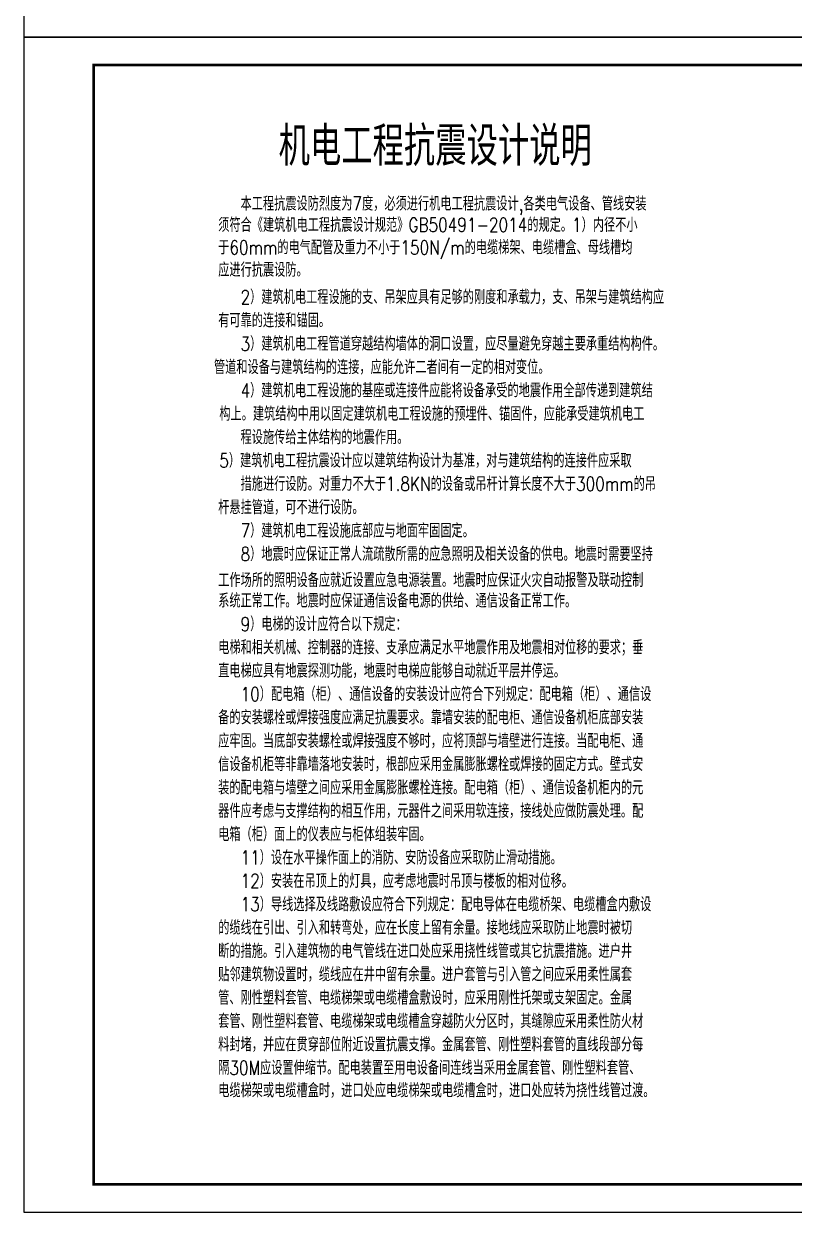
# Model space of a CAD drawing. Extents: x 1060579 to 1383165, y 581819 to 1037910.
# Drawn here: x 1236105 to 1263653, y 830452 to 872927 of the extents above; entities that cross this region are included whole.
import ezdxf

# ---------------------------------------------------------------- set-up
doc = ezdxf.new("R2010")
doc.units = 0
doc.header["$LTSCALE"] = 1000
doc.header["$MEASUREMENT"] = 0
doc.layers.add('E_SM', color=7, linetype='Continuous')
doc.layers.add('PUB_TITLE', color=4, linetype='Continuous')
doc.styles.add('E_SM', font='SIMPLEX', dxfattribs={"width": 0.8, "height": 3.5, "bigfont": 'HZTXT'})

msp = doc.modelspace()

# ---------------------------------------------------------------- linework, layer by layer
at = {"layer": 'PUB_TITLE'}
for points in [[(1236105, 872452), (1295505, 872452), (1295505, 914452), (1236105, 914452)], [(1236105, 830452), (1295505, 830452), (1295505, 872452), (1236105, 872452)]]:
    msp.add_lwpolyline(points, close=True, dxfattribs=at)
at = {"layer": 'PUB_TITLE', "const_width": 100}
msp.add_lwpolyline([(1238605, 831452), (1294505, 831452), (1294505, 871452), (1238605, 871452)], close=True, dxfattribs=at)

# ---------------------------------------------------------------- texts
at = {"layer": 'E_SM', "style": 'E_SM', "width": 0.8}
for s, height, p in [('机电工程抗震设计说明', 1400, (1245217, 867851)), ('本工程抗震设防烈度为7度，必须进行机电工程抗震设计,各类电气设备、管线安装', 500, (1243857, 866248)), ('须符合《建筑机电工程抗震设计规范》GB50491-2014的规定。1）内径不小', 500, (1243057, 865487)), ('于60mm的电气配管及重力不小于150N/m的电缆梯架、电缆槽盒、母线槽均', 500, (1243057, 864683)), ('应进行抗震设防。', 500, (1243057, 863883)), ('2）建筑机电工程设施的支、吊架应具有足够的刚度和承载力，支、吊架与建筑结构应', 500, (1243857, 862909)), ('有可靠的连接和锚固。', 500, (1243057, 862075)), ('3）建筑机电工程管道穿越结构墙体的洞口设置，应尽量避免穿越主要承重结构构件。', 500, (1243857, 861240)), ('管道和设备与建筑结构的连接，应能允许二者间有一定的相对变位。', 500, (1242905, 860405)), ('4）建筑机电工程设施的基座或连接件应能将设备承受的地震作用全部传递到建筑结', 500, (1243857, 859571)), ('构上。建筑结构中用以固定建筑机电工程设施的预埋件、锚固件，应能承受建筑机电工', 500, (1243097, 858736)), ('程设施传给主体结构的地震作用。', 500, (1243857, 857901)), ('5）建筑机电工程抗震设计应以建筑结构设计为基准，对与建筑结构的连接件应采取', 500, (1243097, 857066)), ('措施进行设防。对重力不大于1.8KN的设备或吊杆计算长度不大于300mm的吊', 500, (1243857, 856232)), ('杆悬挂管道，可不进行设防。', 500, (1243057, 855397)), ('7）建筑机电工程设施底部应与地面牢固固定。', 500, (1243857, 854562)), ('8）地震时应保证正常人流疏散所需的应急照明及相关设备的供电。地震时需要坚持', 500, (1243857, 853727)), ('工作场所的照明设备应就近设置应急电源装置。地震时应保证火灾自动报警及联动控制', 500, (1243057, 852792)), ('系统正常工作。地震时应保证通信设备电源的供给、通信设备正常工作。', 500, (1243057, 852058)), ('9）电梯的设计应符合以下规定：', 500, (1243857, 851223)), ('电梯和相关机械、控制器的连接、支承应满足水平地震作用及地震相对位移的要求；垂', 500, (1243057, 850389)), ('直电梯应具有地震探测功能，地震时电梯应能够自动就近平层并停运。', 500, (1243057, 849554)), ('10）配电箱（柜）、通信设备的安装设计应符合下列规定：配电箱（柜）、通信设', 500, (1243857, 848719)), ('备的安装螺栓或焊接强度应满足抗震要求。靠墙安装的配电柜、通信设备机柜底部安装', 500, (1243057, 847884)), ('应牢固。当底部安装螺栓或焊接强度不够时，应将顶部与墙壁进行连接。当配电柜、通', 500, (1243057, 847048)), ('信设备机柜等非靠墙落地安装时，根部应采用金属膨胀螺栓或焊接的固定方式。壁式安', 500, (1243057, 846215)), ('装的配电箱与墙壁之间应采用金属膨胀螺栓连接。配电箱（柜）、通信设备机柜内的元', 500, (1243057, 845380)), ('器件应考虑与支撑结构的相互作用，元器件之间采用软连接，接线处应做防震处理。配', 500, (1243057, 844546)), ('电箱（柜）面上的仪表应与柜体组装牢固。', 500, (1243057, 843711)), ('11）设在水平操作面上的消防、安防设备应采取防止滑动措施。', 500, (1243857, 842876)), ('12）安装在吊顶上的灯具，应考虑地震时吊顶与楼板的相对位移。', 500, (1243857, 842041)), ('13）导线选择及线路敷设应符合下列规定：配电导体在电缆桥架、电缆槽盒内敷设', 500, (1243857, 841207)), ('的缆线在引出、引入和转弯处，应在长度上留有余量。接地线应采取防止地震时被切', 500, (1243057, 840372)), ('断的措施。引入建筑物的电气管线在进口处应采用挠性线管或其它抗震措施。进户井', 500, (1243057, 839537)), ('贴邻建筑物设置时，缆线应在井中留有余量。进户套管与引入管之间应采用柔性属套', 500, (1243057, 838702)), ('管、刚性塑料套管、电缆梯架或电缆槽盒敷设时，应采用刚性托架或支架固定。金属', 500, (1243057, 837868)), ('套管、刚性塑料套管、电缆梯架或电缆槽盒穿越防火分区时，其缝隙应采用柔性防火材', 500, (1243057, 837033)), ('料封堵，并应在贯穿部位附近设置抗震支撑。金属套管、刚性塑料套管的直线段部分每', 500, (1243057, 836198)), ('隔30M应设置伸缩节。配电装置至用电设备间连线当采用金属套管、刚性塑料套管、', 500, (1243057, 835364)), ('电缆梯架或电缆槽盒时，进口处应电缆梯架或电缆槽盒时，进口处应转为挠性线管过渡。', 500, (1243057, 834556))]:
    msp.add_text(s, height=height, dxfattribs=at).set_placement(p)

doc.saveas('drawing.dxf')
